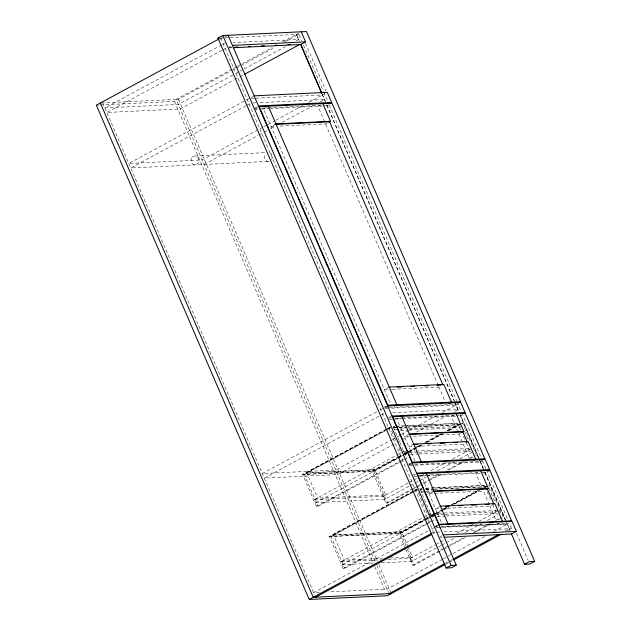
<?xml version="1.0" encoding="UTF-8"?>
<svg xmlns="http://www.w3.org/2000/svg" width="631" height="631" viewBox="0 0 631 631"><rect width="100%" height="100%" fill="white"/><g stroke="black" fill="none" stroke-linecap="round" stroke-linejoin="round"><path stroke-width="0.47" stroke-dasharray="3.15 2.37" d="M220.448 39.327L222.175 38.396M224.802 37.048L226.434 36.164M221.757 44.848L104.872 107.933L178.305 104.43L234.582 74.056M222.617 44.375L225.22 42.979M221.978 50.322L106.828 112.476L180.261 108.974L233.943 80.003M222.846 49.857L226.308 47.988M229.148 47.136L230.78 46.26M298.794 33.12L296.349 34.437L299.252 41.165M236.743 66.673L176.136 99.382L375.366 561.992M237.603 66.208L272.237 47.514M282.633 41.906L296.483 34.429L299.307 40.991M100.258 104.967L174.479 101.433L230.425 71.232M231.293 70.767L235.623 68.432M236.483 67.967L239.954 66.097M240.813 65.624L274.58 47.404M284.975 41.796L298.826 34.319L301.555 40.652M235.45 73.59L238.912 71.721M239.78 71.248L243.243 69.386M244.11 68.913L285.669 46.481M296.057 40.873L298.652 39.477L233.052 42.6M234.811 79.53L239.141 77.195M240.001 76.73L243.463 74.86M249.127 98.483L128.779 163.445L202.212 159.943L262.819 127.233M250.886 97.6L254.143 95.841M245.885 105.834L130.735 167.98L268.104 161.402M246.753 105.361L250.215 103.492M255.232 107.696L256.856 106.813M255.949 108.429L257.574 107.554M266.692 107.12L263.435 108.879L390.463 403.84M263.687 126.76L267.15 124.891M268.017 124.425L274.942 120.687M275.81 120.221L302.651 105.732M308.709 102.459L324.87 93.672M275.921 123.905L271.038 126.539L274.935 126.35M204.168 164.486L257.85 135.507M258.718 135.042L263.048 132.707M263.908 132.242L267.37 130.372M270.841 128.503L275.163 126.161M282.096 122.422L313.26 105.606M320.185 101.867L324.515 99.524L258.915 102.656M320.43 104.959L317.992 106.276L438.159 385.304M327.103 105.842L328.735 104.959M327.229 123.061L325.596 123.936L278.831 126.168M389.264 387.071L384.382 389.713L391.196 389.382M384.5 406.924L386.125 406.048M376.612 411.862L262.33 473.542L335.763 470.04L391.181 440.138M380.075 409.992L382.678 408.588M385.115 407.271L387.56 405.954M383.766 413.597L264.286 478.085L337.719 474.583L396.599 442.812M388.649 417.801L391.094 416.484M389.366 418.542L390.999 417.659M398.484 418.108L396.852 418.984L415.655 462.633M399.037 462.61L317.977 506.362L316.415 506.433L302.612 474.394L386.259 429.246M387.118 428.78L390.573 426.919M386.322 429.395L302.683 474.544L373.773 471.152L403.95 454.864M387.189 428.93L391.496 426.603M386.961 429.64L304.174 474.315L317.977 506.362M387.82 429.175L392.135 426.848M304.245 474.465L387.024 429.79M387.884 429.325L392.198 426.998M458.295 403.785L455.85 405.102L458.753 411.83M392.04 439.665L396.371 437.33M397.238 436.865L400.701 434.996M401.568 434.53L408.494 430.792M409.361 430.326L436.202 415.837M442.26 412.564L456.11 405.086L390.479 408.218M409.345 434.01L404.463 436.644L410.292 436.368M397.459 442.339L408.714 436.266M416.507 432.061L446.811 415.703M454.604 411.499L458.067 409.629L392.466 412.761M453.721 415.072L451.283 416.389L469.322 458.28M462.026 415.08L460.393 415.955L478.424 457.814M413.691 444.106L408.809 446.74L415.608 446.417M408.983 486.28L384.839 499.31L315.823 502.599L314.522 499.571L397.301 454.896M398.169 454.43L403.343 451.638L415.001 451.078M315.043 499.547L317.709 498.111L385.675 494.87L374.814 469.638L306.84 472.879L317.709 498.111M401.86 452.687L403.864 451.615M398.879 456.647L372.148 471.073L385.943 503.12L387.505 503.049L410.789 490.484M399.738 456.181L401.466 455.251M404.913 453.389L407.5 451.993M408.36 451.528L420.435 445.013M424.75 442.686L441.132 433.844M447.166 430.587L460.961 423.141L462.523 423.062L476.326 455.109L473.739 456.505M372.211 471.231L397.214 457.735M398.082 457.27L402.389 454.935M403.256 454.47L405.843 453.074M406.703 452.608L421.366 444.697M425.673 442.37L441.195 433.994M447.229 430.736L459.305 424.221M302.612 474.394L373.71 471.002L403.887 454.714M404.755 454.249L408.202 452.388M409.062 451.922L421.997 444.942M426.311 442.615L442.694 433.773M448.728 430.516L460.804 423.993M404.818 454.399L408.265 452.537M409.125 452.072L422.928 444.626M427.234 442.299L442.757 433.923M448.791 430.665L460.867 424.15M315.823 502.599L403.785 455.132M409.109 430.011L459.605 427.605L460.938 426.887M316.415 506.433L400.922 460.827M401.781 460.362L405.236 458.5M399.896 462.144L406.798 458.421L392.995 426.382L394.935 426.288M460.512 433.174L458.887 434.057L411.262 436.321M408.927 463.959L410.552 463.083M408.864 464.731L412.122 462.98M468.115 441.511L463.233 444.145L416.578 446.369M413.21 474.827L414.835 473.952M413.928 475.569L415.553 474.686M383.009 496.305L385.675 494.87M418.676 452.214L469.164 449.808L471.168 448.728M314.522 499.571L383.53 496.281L408.541 482.786M409.401 482.321L412.855 480.459M413.715 479.994L417.162 478.132M420.609 476.271L423.196 474.875M430.957 470.687L446.48 462.31M452.522 459.052L469.764 449.745M423.858 474.693L421.413 476.011L441.621 522.941M409.842 485.815L414.157 483.488M415.017 483.023L418.471 481.161M419.331 480.696L426.225 476.973M427.092 476.508L431.399 474.181M437.441 470.923L453.823 462.081M459.857 458.824L471.933 452.309M385.943 503.12L412.682 488.694M413.542 488.228L416.988 486.367M417.848 485.902L422.163 483.575M423.022 483.109L429.924 479.386M430.784 478.921L439.413 474.267M447.174 470.079L463.556 461.237M468.73 458.445L473.905 455.653M411.657 490.019L420.278 485.365M423.724 483.504L428.039 481.169M428.899 480.704L440.974 474.189M448.736 470L464.258 461.624M470.292 458.366L472.879 456.97M425.767 524.684L344.707 568.436L343.146 568.507L329.343 536.46L417.304 488.993M413.053 491.47L329.414 536.61L400.504 533.227L430.689 516.939M413.92 491.005L418.227 488.678M413.691 491.707L330.912 536.389L344.707 568.436M414.551 491.241L418.866 488.915M330.975 536.539L413.755 491.857M414.622 491.391L418.929 489.064M409.125 464.747L479.954 461.371L481.587 460.496M415.04 465.244L480.412 462.129L482.857 460.804M433.907 491.036L429.017 493.671L483.449 491.076M477.47 472.54L475.837 473.416L489.199 504.437M483.133 473.069L484.955 472.982L487.4 471.665M440.422 506.172L435.54 508.815L441.369 508.531M372.692 563.238L342.562 564.674L341.253 561.645L429.214 514.17M341.773 561.622L344.439 560.178L382.307 558.38M428.599 514.762L430.594 513.681M425.609 518.721L398.879 533.148L405.473 548.465M426.469 518.256L429.924 516.395M430.784 515.929L447.166 507.087M451.48 504.761L477.351 490.792M483.385 487.534L487.692 485.207L489.262 485.136L503.057 517.183L497.023 520.441M398.942 533.298L423.953 519.802M424.813 519.337L428.26 517.475M431.714 515.614L433.434 514.683M434.302 514.218L447.229 507.237M451.544 504.91L478.274 490.484M484.308 487.227L486.036 486.296M329.343 536.46L400.44 533.077L430.618 516.781M431.486 516.316L442.694 510.266M443.554 509.801L448.728 507.008M453.902 504.216L478.913 490.721M484.947 487.463L487.534 486.067M431.549 516.473L442.757 510.416M443.625 509.951L448.799 507.158M454.833 503.901L479.836 490.405M485.01 487.613L487.597 486.217M342.562 564.674L426.201 519.526M427.069 519.061L430.516 517.199M343.146 568.507L427.652 522.894M428.512 522.429L431.967 520.567M426.627 524.219L433.529 520.496L419.725 488.449L421.666 488.355M435.658 526.033L437.291 525.15M435.619 526.546L438.876 524.787M427.905 530.955L313.615 592.643L320.469 592.312M431.367 529.086L433.962 527.682M431.849 533.274L433.576 532.335L439.839 532.036M433.323 533.629L435.059 532.69M494.034 504.019L489.964 506.22L442.339 508.483M439.965 536.642L441.59 535.758M409.748 558.38L412.406 556.944L408.525 547.929M445.407 514.289L495.895 511.883L498.561 510.44L442.71 513.106M387.907 559.421L410.268 558.356L435.272 544.861M436.131 544.395L439.586 542.534M440.446 542.068L443.893 540.207M456.828 533.227L473.211 524.377M478.385 521.585L496.494 511.812M381.44 562.82L411.57 561.385L440.888 545.563M441.747 545.097L445.202 543.236M446.062 542.77L454.683 538.109M465.031 532.525L481.414 523.683M487.455 520.425L497.804 514.841M405.867 549.372L412.682 565.195L439.413 550.768M440.272 550.303L464.416 537.265M473.037 532.611L489.427 523.769M495.461 520.512L501.495 517.254M412.682 565.195L414.244 565.116L442.694 549.759M443.561 549.293L447.008 547.432M447.868 546.967L465.978 537.194M474.607 532.54L490.989 523.698M497.575 523.88L499.2 523.004M508.791 523.06L507.166 523.935L435.942 527.335M442.465 559.232L387.055 589.141L328.301 591.941M443.333 558.766L451.993 554.089M452.861 553.624L484.892 536.334M493.552 531.657L507.403 524.187L435.926 527.587M445.289 563.309L449.619 560.967M450.487 560.502L452.214 559.571M505.029 531.065L509.359 528.723L507.024 523.296M445.904 564.13L448.499 562.726M449.367 562.26L452.829 560.391M507.371 530.947L511.702 528.612L509.367 523.186M220.574 38.049L223.043 37.931M225.125 37.828L229.029 37.647M230.007 37.6L301.563 34.184M229.132 47.428L232.066 47.286M229.471 47.924L231.427 47.83M101.331 102.948L178.478 99.272L377.322 560.975M96.354 105.156L99.288 105.014M251.209 98.389L255.105 98.199M255.981 98.16L322.559 94.989M253.039 102.932L257.937 102.703M253.599 108.571L257.503 108.39M261.408 108.201L267.26 107.925M268.238 107.877L326.779 105.085M254.317 109.313L257.961 109.139M261.613 108.966L269.279 108.595M270.249 108.548L322.544 106.055M195.208 155.991L265.706 152.631M392.174 389.335L438.939 387.111M384.697 407.721L388.341 407.547M389.248 407.5L455.661 404.337M384.626 408.494L389.532 408.265M394.825 418.306L400.685 418.03M401.655 417.982L455.322 415.427M456.3 415.379L460.196 415.19M389.564 419.331L392.293 419.205M393.208 419.158L401.71 418.755M402.688 418.708L455.834 416.176M395.905 426.24L403.674 425.87M404.645 425.822L458.051 423.275M393.058 426.532L395.006 426.438M395.976 426.39L458.114 423.433M461.032 423.291L462.594 423.22M393.247 427.676L406.837 427.029M407.807 426.982L458.366 424.726L407.871 427.132M393.31 427.834L398.161 427.597M399.131 427.55L406.9 427.179M394.296 429.403L399.155 429.175M400.125 429.127L404.984 428.899M408.864 428.709L460.322 426.256M400.37 430.429L408.139 430.058M415.979 451.031L470.86 448.42M404.108 452.908L407.997 452.727M408.967 452.679L417.706 452.261M404.645 454.667L406.593 454.572M410.473 454.383L418.25 454.012M419.229 453.973L470.742 451.512M409.188 465.52L414.062 465.284M306.911 473.029L374.877 469.787M419.386 475.332L479.883 472.453M480.854 472.406L484.758 472.217M414.117 476.358L416.854 476.224M417.769 476.184L426.272 475.782M427.242 475.735L482.218 473.108M425.554 488.173L431.375 487.897M432.353 487.85L484.782 485.349M419.789 488.599L421.737 488.512M425.617 488.323L484.845 485.499M419.978 489.751L421.918 489.656M425.799 489.475L433.568 489.104M434.538 489.057L485.097 486.801L434.609 489.206M420.041 489.901L421.981 489.806M425.87 489.624L433.631 489.254M421.035 491.478L424.915 491.297M425.886 491.249L432.685 490.926M421.279 492.779L423.22 492.685M427.108 492.503L432.929 492.219M441.739 513.153L430.074 513.705L431.052 515.977M430.839 514.983L434.727 514.793M435.698 514.754L444.437 514.336M431.375 516.734L436.234 516.505M437.212 516.458L444.981 516.087M445.959 516.04L497.473 513.587M434.94 526.861L437.677 526.735M441.321 526.562L506.685 523.446L505.526 520.741M333.641 535.104L401.608 531.862M443.759 531.854L511.702 528.612M440.288 537.423L442.236 537.336M390.076 558.009L412.406 556.944M341.253 561.645L380.611 559.768M305.451 43.231L326.093 91.156M516.521 533.313L528.202 560.446M303.503 45.18L323.387 91.353M323.782 92.26L327.678 101.307M329.24 104.927L456.726 400.969M457.12 401.868L461.411 411.83M461.797 412.737L480.901 457.096M482.463 460.717L485.973 468.865M486.359 469.772L507.805 519.558M322.212 94.177L325.336 101.417M326.89 105.046L454.383 401.079M454.777 401.986L459.068 411.94M459.455 412.848L478.558 457.207M480.12 460.827L483.236 468.068M484.797 471.688L505.463 519.676M322.055 94.114L325.328 101.717M326.724 104.967L454.099 400.717M454.486 401.624L458.737 411.499M460.299 415.111L479.379 459.415M479.765 460.322L483.275 468.462M484.829 472.075L506.251 521.813M506.638 522.713L510.14 530.852M480.412 462.129L484.032 470.537M478.803 458.705L479.954 461.371M484.955 472.982L505.131 519.841M499.082 510.416L500.391 513.445M464.463 431.265L468.77 441.266M488.907 488.023L495.122 502.45M459.605 427.605L460.748 430.271M463.43 436.486L464.574 439.152M466.104 442.702L469.164 449.808M487.1 491.454L491.304 501.219M492.835 504.776L495.895 511.883M438.75 386.685L445.021 401.237M489.814 505.857L496.81 522.113M391.638 430.847L394.312 437.062M394.698 437.953L395.842 440.612M398.902 447.718L400.811 452.159M418.369 492.914L425.255 508.901M425.633 509.793L427.55 514.233M220.7 38.041L433.576 532.335M408.139 547.03L401.545 531.712L333.57 534.946L344.439 560.178M373.71 471.002L387.505 503.049M400.44 533.077L405.843 545.626M407.374 549.175L414.244 565.116M383.53 496.281L384.839 499.31M410.268 558.356L411.57 561.385M378.876 564.603L390.573 591.76M376.928 565.613L388.625 592.777M174.479 101.433L373.323 563.136M374.885 566.756L385.801 592.107M102.695 102.885L314.593 594.907M269.137 161.339A4.472 3.952 87.3 0 1 264.823 158.862A4.472 3.952 87.3 0 1 265.777 153.546M269.658 152.734A4.472 3.952 87.3 0 1 271.661 159.485M191.658 157.908A4.472 3.952 87.3 0 0 194.671 164.904A4.472 3.952 87.3 0 0 198.489 158.531A4.472 3.952 87.3 0 0 191.658 157.908"/><path stroke-width="0.95" d="M228.059 35.289L456.26 565.163L451.378 567.797L446.164 568.042L217.963 38.168L222.853 35.533L306.445 31.55L534.646 561.424L529.756 564.059L524.55 564.311L511.315 533.566M218.973 38.972L96.354 105.156L309.229 599.45L387.355 595.727L445.036 564.595M244.331 74.395L299.749 44.485M301.239 31.795L305.585 41.891L300.695 44.525L233.375 47.735M329.224 103.768L331.661 102.451L327.315 92.355L254.143 95.841M328.854 122.177L330.478 121.302L322.875 103.642M394.43 406.056L396.867 404.739L268.317 106.237M448.988 403.454L451.425 402.136L443.822 384.476L389.264 387.071M458.098 403.02L460.543 401.702L331.993 103.208L259.199 106.671L387.757 405.173L460.543 401.702M463.454 413.439L465.086 412.556L460.74 402.468L387.56 405.954M461.285 432.756L463.769 431.415L456.166 413.755M419.67 462.649L421.295 461.766L401.742 416.35M473.282 460.488L475.727 459.171L468.115 441.511L413.691 444.106M483.212 459.62L484.837 458.737L465.284 413.321L392.624 416.783L412.185 462.2L484.837 458.737M487.203 470.9L489.64 469.582L485.294 459.486L412.122 462.98M488.213 471.223L489.837 470.347L511.575 520.812L509.943 521.687M486.706 489.317L488.331 488.441L480.727 470.781M446.401 524.716L448.034 523.84L426.296 473.376M309.229 599.45L431.849 533.274M315.571 597.178L431.596 534.56M500.833 522.121L502.457 521.245L494.854 503.577L440.422 506.172M389.011 593.684L444.421 563.775M453.082 559.098L498.971 534.331M453.697 559.926L501.314 534.22M446.164 568.042L451.055 565.408L456.26 565.163M438.876 524.787L512.049 521.301L516.395 531.397L511.512 534.031L444.192 537.241M524.55 564.311L529.433 561.669L534.646 561.424M217.963 38.168L219.698 38.089M232.405 45.377L305.585 41.891M235.008 47.144L237.942 47.002M248.717 46.489L250.673 46.394M261.447 45.882L264.381 45.747M275.155 45.227L277.112 45.14M287.886 44.627L290.82 44.485M258.489 105.937L331.661 102.451M275.921 123.905L330.478 121.302M275.037 124.378L329.595 121.783L442.93 384.949M397.144 387.134L402.018 386.906M410.781 386.487L414.677 386.298M424.418 385.833L428.323 385.651M437.086 385.233L440.982 385.044M391.906 416.042L465.086 412.556M409.345 434.01L463.769 431.415M409.432 434.443L462.886 431.896L467.232 441.992M413.778 444.539L417.667 444.35M427.384 443.885L431.273 443.703M440.02 443.285L444.879 443.057M453.626 442.639L457.514 442.449M416.468 473.069L489.64 469.582M489.837 470.347L417.186 473.81L438.916 524.274L511.575 520.812M433.907 491.036L488.331 488.441M433.986 491.47L487.44 488.922L493.963 504.059M445.368 506.377L449.256 506.188M458.974 505.731L462.862 505.541M471.609 505.123L476.468 504.895M485.215 504.477L489.104 504.295M443.222 534.883L516.395 531.397M391.354 593.566L313.228 597.297L100.353 102.995M300.774 44.391L321.826 93.27M300.632 44.383L321.66 93.207M222.853 35.533L451.055 565.408"/></g></svg>
